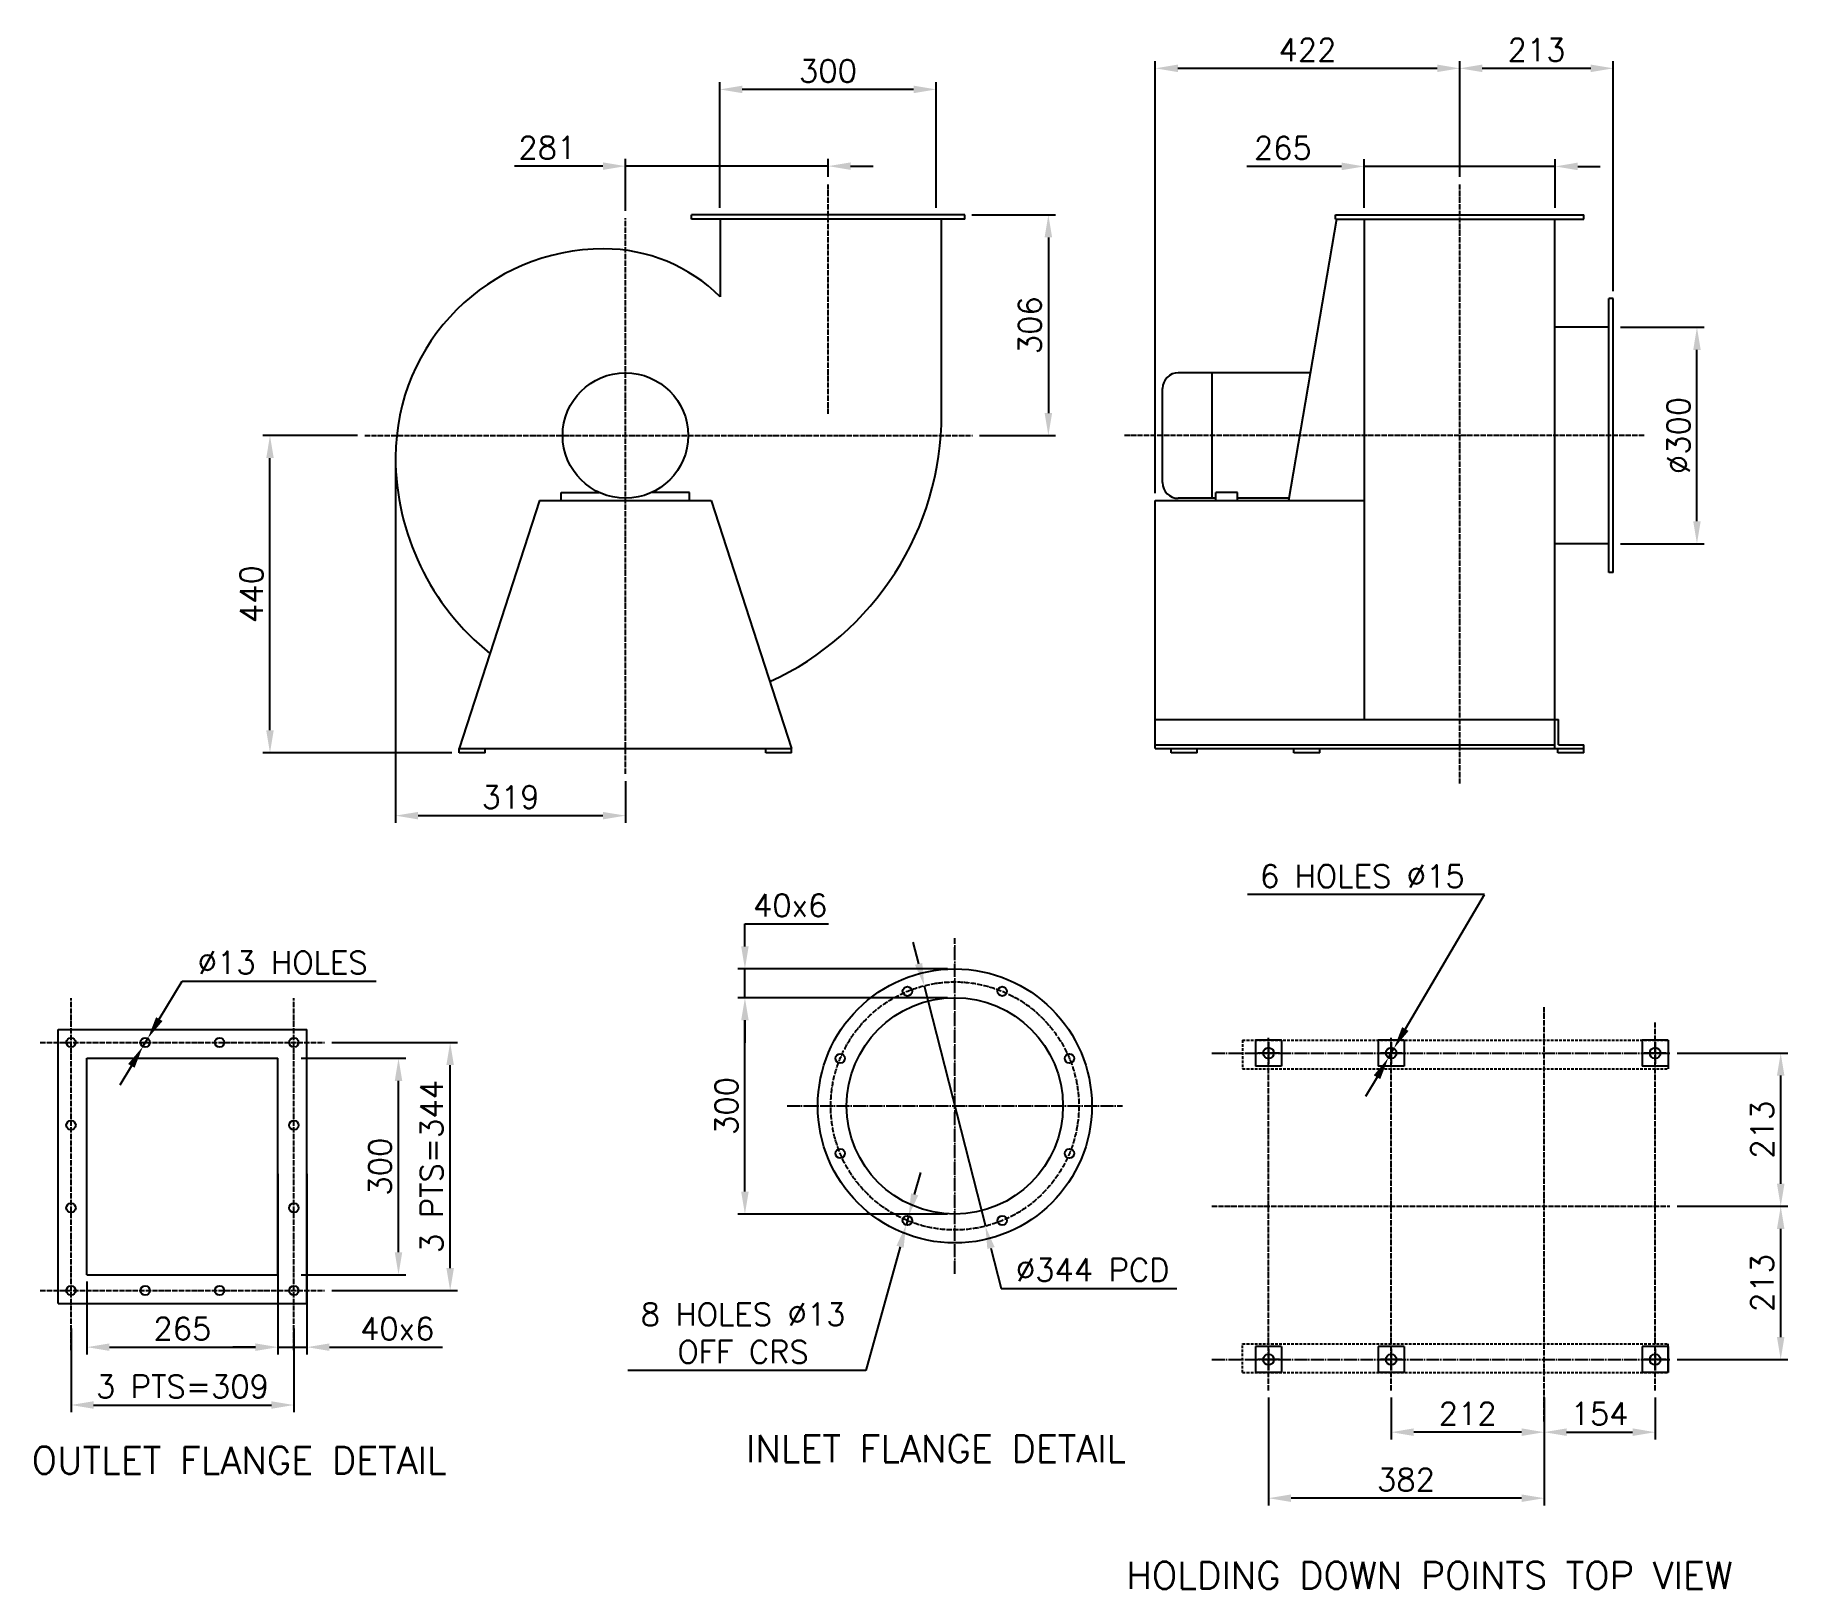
# Model space of a CAD drawing. Extents: x 57 to 2487, y 349 to 2504.
import ezdxf

# ---------------------------------------------------------------- set-up
doc = ezdxf.new("R2010")
doc.units = 0
doc.header["$LTSCALE"] = 150
doc.linetypes.add('ACAD_ISO04W100', pattern=[30.5, 24, -3, 0.5, -3])
doc.linetypes.add('HIDDEN', pattern=[0.375, 0.25, -0.125])
doc.layers.get('Defpoints').update_dxf_attribs({"linetype": 'CONTINUOUS'})
for name, color, linetype in [('1_SOLID', 5, 'CONTINUOUS'), ('2_DASHED', 1, 'HIDDEN'), ('3_CENTRE', 6, 'ACAD_ISO04W100'), ('5_DIMS', 30, 'CONTINUOUS')]:
    doc.layers.add(name, color=color, linetype=linetype)
doc.styles.add('STYLE2', font='ROMANS.SHX')
doc.dimstyles.new('GREG1', dxfattribs={"dimscale": 0, "dimtxt": 2.5, "dimasz": 2.5, "dimexe": 0.8, "dimexo": 0.8, "dimgap": 0.8, "dimtad": 1, "dimtoh": 1, "dimdec": 0, "dimzin": 0, "dimdsep": 46, "dimtxsty": 'STYLE2', "dimcen": 0, "dimadec": 0, "dimazin": 0, "dimtfac": 1, "dimtdec": 0, "dimtmove": 0, "dimatfit": 0, "dimfxl": 0, "dimtolj": 1, "dimtzin": 0, "dimarcsym": 0})

# ---------------------------------------------------------------- blocks, each defined once
blk = doc.blocks.new('*D7')
at = {"layer": '5_DIMS', "color": 0, "lineweight": -2, "transparency": 16777216}
for p, q in [((504.1, 1948.3), (372.6, 1948.3)), ((382.6, 1539.5), (382.6, 1917)), ((634.9, 1508.3), (372.6, 1508.3))]:
    blk.add_line(p, q, dxfattribs=at)
at = {"layer": '5_DIMS', "color": 0, "transparency": 16777216}
for points in [[(377.4, 1917), (387.8, 1917), (382.6, 1948.3)], [(377.4, 1539.5), (387.8, 1539.5), (382.6, 1508.3)]]:
    blk.add_solid(points, dxfattribs=at)
at = {"layer": 'Defpoints', "color": 0, "transparency": 16777216}
for p in [(382.6, 1948.3), (514.1, 1948.3), (644.9, 1508.3)]:
    blk.add_point(p, dxfattribs=at)
at = {"layer": '5_DIMS', "color": 0, "transparency": 16777216, "insert": (357, 1728.3), "char_height": 31.25, "attachment_point": 5, "rotation": 90, "style": 'STYLE2'}
blk.add_mtext('\\A1;440', dxfattribs=at)
blk = doc.blocks.new('*D8')
at = {"layer": '5_DIMS', "color": 0, "lineweight": -2, "transparency": 16777216}
for p, q in [((556.7, 1908.4), (556.7, 1411.2)), ((875.4, 1469.2), (875.4, 1411.2)), ((588, 1421.2), (844.1, 1421.2))]:
    blk.add_line(p, q, dxfattribs=at)
at = {"layer": '5_DIMS', "color": 0, "transparency": 16777216}
for points in [[(588, 1426.4), (588, 1416), (556.7, 1421.2)], [(844.1, 1426.4), (844.1, 1416), (875.4, 1421.2)]]:
    blk.add_solid(points, dxfattribs=at)
at = {"layer": 'Defpoints', "color": 0, "transparency": 16777216}
for p in [(556.7, 1918.4), (875.4, 1479.2), (875.4, 1421.2)]:
    blk.add_point(p, dxfattribs=at)
at = {"layer": '5_DIMS', "color": 0, "transparency": 16777216, "insert": (716.1, 1446.9), "char_height": 31.25, "attachment_point": 5, "style": 'STYLE2'}
blk.add_mtext('\\A1;319', dxfattribs=at)
blk = doc.blocks.new('*D9')
at = {"layer": '5_DIMS', "color": 0, "lineweight": -2, "transparency": 16777216}
for p, q in [((1006.3, 2264.2), (1006.3, 2438.2)), ((1306.3, 2264.2), (1306.3, 2438.2)), ((1275, 2428.2), (1037.5, 2428.2))]:
    blk.add_line(p, q, dxfattribs=at)
at = {"layer": '5_DIMS', "color": 0, "transparency": 16777216}
for points in [[(1037.5, 2433.4), (1037.5, 2423), (1006.3, 2428.2)], [(1275, 2433.4), (1275, 2423), (1306.3, 2428.2)]]:
    blk.add_solid(points, dxfattribs=at)
at = {"layer": 'Defpoints', "color": 0, "transparency": 16777216}
for p in [(1006.3, 2428.2), (1006.3, 2254.2), (1306.3, 2254.2)]:
    blk.add_point(p, dxfattribs=at)
at = {"layer": '5_DIMS', "color": 0, "transparency": 16777216, "insert": (1156.3, 2453.8), "char_height": 31.25, "attachment_point": 5, "style": 'STYLE2'}
blk.add_mtext('\\A1;300', dxfattribs=at)
blk = doc.blocks.new('*D10')
at = {"layer": '5_DIMS', "color": 0, "lineweight": -2, "transparency": 16777216}
for p, q in [((1355.8, 2254.2), (1471.8, 2254.2)), ((1461.8, 2222.9), (1461.8, 1979.5)), ((1366.4, 1948.3), (1471.8, 1948.3))]:
    blk.add_line(p, q, dxfattribs=at)
at = {"layer": '5_DIMS', "color": 0, "transparency": 16777216}
for points in [[(1456.6, 2222.9), (1467, 2222.9), (1461.8, 2254.2)], [(1456.6, 1979.5), (1467, 1979.5), (1461.8, 1948.3)]]:
    blk.add_solid(points, dxfattribs=at)
at = {"layer": 'Defpoints', "color": 0, "transparency": 16777216}
for p in [(1345.8, 2254.2), (1356.4, 1948.3), (1461.8, 1948.3)]:
    blk.add_point(p, dxfattribs=at)
at = {"layer": '5_DIMS', "color": 0, "transparency": 16777216, "insert": (1436.2, 2101.2), "char_height": 31.25, "attachment_point": 5, "rotation": 90, "style": 'STYLE2'}
blk.add_mtext('\\A1;306', dxfattribs=at)
blk = doc.blocks.new('*D11')
at = {"layer": '5_DIMS', "color": 0, "lineweight": -2, "transparency": 16777216}
for p, q in [((844.1, 2321.8), (721.5, 2321.8)), ((875.4, 2259.7), (875.4, 2331.8)), ((1156.3, 2321.8), (875.4, 2321.8)), ((1156.3, 2306.8), (1156.3, 2331.8)), ((1187.5, 2321.8), (1218.8, 2321.8))]:
    blk.add_line(p, q, dxfattribs=at)
at = {"layer": '5_DIMS', "color": 0, "transparency": 16777216}
for points in [[(844.1, 2327), (844.1, 2316.6), (875.4, 2321.8)], [(1187.5, 2327), (1187.5, 2316.6), (1156.3, 2321.8)]]:
    blk.add_solid(points, dxfattribs=at)
at = {"layer": 'Defpoints', "color": 0, "transparency": 16777216}
for p in [(875.4, 2321.8), (1156.3, 2296.8), (875.4, 2249.7)]:
    blk.add_point(p, dxfattribs=at)
at = {"layer": '5_DIMS', "color": 0, "transparency": 16777216, "insert": (767.2, 2347.4), "char_height": 31.25, "attachment_point": 5, "style": 'STYLE2'}
blk.add_mtext('\\A1;281', dxfattribs=at)
blk = doc.blocks.new('*D12')
at = {"layer": '5_DIMS', "color": 0, "lineweight": -2, "transparency": 16777216}
for p, q in [((1868.4, 2321.4), (1736.8, 2321.4)), ((1899.6, 2264.2), (1899.6, 2331.4)), ((2164.6, 2321.4), (1899.6, 2321.4)), ((2164.6, 2264.2), (2164.6, 2331.4)), ((2195.9, 2321.4), (2227.1, 2321.4))]:
    blk.add_line(p, q, dxfattribs=at)
at = {"layer": '5_DIMS', "color": 0, "transparency": 16777216}
for points in [[(1868.4, 2326.7), (1868.4, 2316.2), (1899.6, 2321.4)], [(2195.9, 2326.7), (2195.9, 2316.2), (2164.6, 2321.4)]]:
    blk.add_solid(points, dxfattribs=at)
at = {"layer": 'Defpoints', "color": 0, "transparency": 16777216}
for p in [(2164.6, 2321.4), (1899.6, 2254.2), (2164.6, 2254.2)]:
    blk.add_point(p, dxfattribs=at)
at = {"layer": '5_DIMS', "color": 0, "transparency": 16777216, "insert": (1786.9, 2347.1), "char_height": 31.25, "attachment_point": 5, "style": 'STYLE2'}
blk.add_mtext('\\A1;265', dxfattribs=at)
blk = doc.blocks.new('*D13')
at = {"layer": '5_DIMS', "color": 0, "lineweight": -2, "transparency": 16777216}
for p, q in [((2032.1, 2306.8), (2032.1, 2467.4)), ((2213.9, 2457.4), (2063.4, 2457.4)), ((2245.1, 2148.3), (2245.1, 2467.4))]:
    blk.add_line(p, q, dxfattribs=at)
at = {"layer": '5_DIMS', "color": 0, "transparency": 16777216}
for points in [[(2063.4, 2462.6), (2063.4, 2452.2), (2032.1, 2457.4)], [(2213.9, 2462.6), (2213.9, 2452.2), (2245.1, 2457.4)]]:
    blk.add_solid(points, dxfattribs=at)
at = {"layer": 'Defpoints', "color": 0, "transparency": 16777216}
for p in [(2032.1, 2457.4), (2032.1, 2296.8), (2245.1, 2138.3)]:
    blk.add_point(p, dxfattribs=at)
at = {"layer": '5_DIMS', "color": 0, "transparency": 16777216, "insert": (2138.6, 2483.1), "char_height": 31.25, "attachment_point": 5, "style": 'STYLE2'}
blk.add_mtext('\\A1;213', dxfattribs=at)
blk = doc.blocks.new('*D14')
at = {"layer": '5_DIMS', "color": 0, "lineweight": -2, "transparency": 16777216}
for p, q in [((2255.1, 2098.3), (2371.1, 2098.3)), ((2361.1, 1829.5), (2361.1, 2067)), ((2255.1, 1798.3), (2371.1, 1798.3))]:
    blk.add_line(p, q, dxfattribs=at)
at = {"layer": '5_DIMS', "color": 0, "transparency": 16777216}
for points in [[(2355.9, 2067), (2366.3, 2067), (2361.1, 2098.3)], [(2355.9, 1829.5), (2366.3, 1829.5), (2361.1, 1798.3)]]:
    blk.add_solid(points, dxfattribs=at)
at = {"layer": 'Defpoints', "color": 0, "transparency": 16777216}
for p in [(2245.1, 2098.3), (2361.1, 2098.3), (2245.1, 1798.3)]:
    blk.add_point(p, dxfattribs=at)
at = {"layer": '5_DIMS', "color": 0, "transparency": 16777216, "insert": (2335.5, 1948.3), "char_height": 31.25, "attachment_point": 5, "rotation": 90, "style": 'STYLE2'}
blk.add_mtext('\\A1;%%C300', dxfattribs=at)
blk = doc.blocks.new('*D15')
at = {"layer": '5_DIMS', "color": 0, "lineweight": -2, "transparency": 16777216}
for p, q in [((1610.1, 1868.3), (1610.1, 2467.4)), ((2000.9, 2457.4), (1641.4, 2457.4)), ((2032.1, 2306.8), (2032.1, 2467.4))]:
    blk.add_line(p, q, dxfattribs=at)
at = {"layer": '5_DIMS', "color": 0, "transparency": 16777216}
for points in [[(1641.4, 2462.6), (1641.4, 2452.2), (1610.1, 2457.4)], [(2000.9, 2462.6), (2000.9, 2452.2), (2032.1, 2457.4)]]:
    blk.add_solid(points, dxfattribs=at)
at = {"layer": 'Defpoints', "color": 0, "transparency": 16777216}
for p in [(1610.1, 2457.4), (2032.1, 2296.8), (1610.1, 1858.3)]:
    blk.add_point(p, dxfattribs=at)
at = {"layer": '5_DIMS', "color": 0, "transparency": 16777216, "insert": (1821.1, 2483.1), "char_height": 31.25, "attachment_point": 5, "style": 'STYLE2'}
blk.add_mtext('\\A1;422', dxfattribs=at)
blk = doc.blocks.new('*D16')
at = {"layer": '5_DIMS', "color": 0, "lineweight": -2, "transparency": 16777216}
for p, q in [((2149.1, 614.3), (2149.1, 556.3)), ((2303.1, 614.3), (2303.1, 556.3)), ((2180.4, 566.3), (2271.9, 566.3))]:
    blk.add_line(p, q, dxfattribs=at)
at = {"layer": '5_DIMS', "color": 0, "transparency": 16777216}
for points in [[(2180.4, 571.6), (2180.4, 561.1), (2149.1, 566.3)], [(2271.9, 571.6), (2271.9, 561.1), (2303.1, 566.3)]]:
    blk.add_solid(points, dxfattribs=at)
at = {"layer": 'Defpoints', "color": 0, "transparency": 16777216}
for p in [(2149.1, 624.3), (2303.1, 624.3), (2303.1, 566.3)]:
    blk.add_point(p, dxfattribs=at)
at = {"layer": '5_DIMS', "color": 0, "transparency": 16777216, "insert": (2226.1, 592), "char_height": 31.25, "attachment_point": 5, "style": 'STYLE2'}
blk.add_mtext('\\A1;154', dxfattribs=at)
blk = doc.blocks.new('*D17')
at = {"layer": '5_DIMS', "color": 0, "lineweight": -2, "transparency": 16777216}
for p, q in [((1937.1, 614.3), (1937.1, 556.3)), ((2149.1, 614.3), (2149.1, 556.3)), ((2117.9, 566.3), (1968.4, 566.3))]:
    blk.add_line(p, q, dxfattribs=at)
at = {"layer": '5_DIMS', "color": 0, "transparency": 16777216}
for points in [[(1968.4, 571.6), (1968.4, 561.1), (1937.1, 566.3)], [(2117.9, 571.6), (2117.9, 561.1), (2149.1, 566.3)]]:
    blk.add_solid(points, dxfattribs=at)
at = {"layer": 'Defpoints', "color": 0, "transparency": 16777216}
for p in [(1937.1, 624.3), (2149.1, 624.3), (1937.1, 566.3)]:
    blk.add_point(p, dxfattribs=at)
at = {"layer": '5_DIMS', "color": 0, "transparency": 16777216, "insert": (2043.1, 592), "char_height": 31.25, "attachment_point": 5, "style": 'STYLE2'}
blk.add_mtext('\\A1;212', dxfattribs=at)
blk = doc.blocks.new('*D18')
at = {"layer": '5_DIMS', "color": 0, "lineweight": -2, "transparency": 16777216}
for p, q in [((1767.1, 614.3), (1767.1, 464.8)), ((2149.1, 614.3), (2149.1, 464.8)), ((2117.9, 474.8), (1798.4, 474.8))]:
    blk.add_line(p, q, dxfattribs=at)
at = {"layer": '5_DIMS', "color": 0, "transparency": 16777216}
for points in [[(1798.4, 480), (1798.4, 469.6), (1767.1, 474.8)], [(2117.9, 480), (2117.9, 469.6), (2149.1, 474.8)]]:
    blk.add_solid(points, dxfattribs=at)
at = {"layer": 'Defpoints', "color": 0, "transparency": 16777216}
for p in [(1767.1, 624.3), (2149.1, 624.3), (1767.1, 474.8)]:
    blk.add_point(p, dxfattribs=at)
at = {"layer": '5_DIMS', "color": 0, "transparency": 16777216, "insert": (1957.7, 500.5), "char_height": 31.25, "attachment_point": 5, "style": 'STYLE2'}
blk.add_mtext('\\A1;382', dxfattribs=at)
blk = doc.blocks.new('*D19')
at = {"layer": '5_DIMS', "color": 0, "lineweight": -2, "transparency": 16777216}
for p, q in [((2333.7, 879.5), (2487.2, 879.5)), ((2477.2, 698.2), (2477.2, 848.2)), ((2333.7, 667), (2487.2, 667))]:
    blk.add_line(p, q, dxfattribs=at)
at = {"layer": '5_DIMS', "color": 0, "transparency": 16777216}
for points in [[(2472, 848.2), (2482.4, 848.2), (2477.2, 879.5)], [(2472, 698.2), (2482.4, 698.2), (2477.2, 667)]]:
    blk.add_solid(points, dxfattribs=at)
at = {"layer": 'Defpoints', "color": 0, "transparency": 16777216}
for p in [(2323.7, 879.5), (2477.2, 879.5), (2323.7, 667)]:
    blk.add_point(p, dxfattribs=at)
at = {"layer": '5_DIMS', "color": 0, "transparency": 16777216, "insert": (2451.6, 773.2), "char_height": 31.25, "attachment_point": 5, "rotation": 90, "style": 'STYLE2'}
blk.add_mtext('\\A1;213', dxfattribs=at)
blk = doc.blocks.new('*D20')
at = {"layer": '5_DIMS', "color": 0, "lineweight": -2, "transparency": 16777216}
for p, q in [((2333.7, 1092), (2487.2, 1092)), ((2477.2, 910.7), (2477.2, 1060.7)), ((2333.7, 879.5), (2487.2, 879.5))]:
    blk.add_line(p, q, dxfattribs=at)
at = {"layer": '5_DIMS', "color": 0, "transparency": 16777216}
for points in [[(2472, 1060.7), (2482.4, 1060.7), (2477.2, 1092)], [(2472, 910.7), (2482.4, 910.7), (2477.2, 879.5)]]:
    blk.add_solid(points, dxfattribs=at)
at = {"layer": 'Defpoints', "color": 0, "transparency": 16777216}
for p in [(2323.7, 1092), (2477.2, 1092), (2323.7, 879.5)]:
    blk.add_point(p, dxfattribs=at)
at = {"layer": '5_DIMS', "color": 0, "transparency": 16777216, "insert": (2451.6, 985.7), "char_height": 31.25, "attachment_point": 5, "rotation": 90, "style": 'STYLE2'}
blk.add_mtext('\\A1;213', dxfattribs=at)
blk = doc.blocks.new('*D21')
at = {"layer": '5_DIMS', "color": 0, "lineweight": -2, "transparency": 16777216}
for p, q in [((425.7, 1084.7), (570.8, 1084.7)), ((560.8, 815.9), (560.8, 1053.4)), ((425.7, 784.7), (570.8, 784.7))]:
    blk.add_line(p, q, dxfattribs=at)
at = {"layer": '5_DIMS', "color": 0, "transparency": 16777216}
for points in [[(555.6, 1053.4), (566, 1053.4), (560.8, 1084.7)], [(555.6, 815.9), (566, 815.9), (560.8, 784.7)]]:
    blk.add_solid(points, dxfattribs=at)
at = {"layer": 'Defpoints', "color": 0, "transparency": 16777216}
for p in [(415.7, 1084.7), (560.8, 1084.7), (415.7, 784.7)]:
    blk.add_point(p, dxfattribs=at)
at = {"layer": '5_DIMS', "color": 0, "transparency": 16777216, "insert": (535.2, 934.4), "char_height": 31.25, "attachment_point": 5, "rotation": 90, "style": 'STYLE2'}
blk.add_mtext('\\A1;300', dxfattribs=at)
blk = doc.blocks.new('*D22')
at = {"layer": '5_DIMS', "color": 0, "lineweight": -2, "transparency": 16777216}
for p, q in [((468.4, 1106.7), (642.4, 1106.7)), ((632.4, 793.9), (632.4, 1075.4)), ((468.4, 762.7), (642.4, 762.7))]:
    blk.add_line(p, q, dxfattribs=at)
at = {"layer": '5_DIMS', "color": 0, "transparency": 16777216}
for points in [[(627.2, 1075.4), (637.6, 1075.4), (632.4, 1106.7)], [(627.2, 793.9), (637.6, 793.9), (632.4, 762.7)]]:
    blk.add_solid(points, dxfattribs=at)
at = {"layer": 'Defpoints', "color": 0, "transparency": 16777216}
for p in [(458.4, 1106.7), (632.4, 1106.7), (458.4, 762.7)]:
    blk.add_point(p, dxfattribs=at)
at = {"layer": '5_DIMS', "color": 0, "transparency": 16777216, "insert": (606.7, 934.7), "char_height": 31.25, "attachment_point": 5, "rotation": 90, "style": 'STYLE2'}
blk.add_mtext('\\A1;3 PTS=344', dxfattribs=at)
blk = doc.blocks.new('*D23')
at = {"layer": '5_DIMS', "color": 0, "lineweight": -2, "transparency": 16777216}
for p, q in [((128.7, 775.2), (128.7, 674.2)), ((393.7, 775.2), (393.7, 674.2)), ((160, 684.2), (362.5, 684.2))]:
    blk.add_line(p, q, dxfattribs=at)
at = {"layer": '5_DIMS', "color": 0, "transparency": 16777216}
for points in [[(160, 689.4), (160, 679), (128.7, 684.2)], [(362.5, 689.4), (362.5, 679), (393.7, 684.2)]]:
    blk.add_solid(points, dxfattribs=at)
at = {"layer": 'Defpoints', "color": 0, "transparency": 16777216}
for p in [(128.7, 785.2), (393.7, 785.2), (393.7, 684.2)]:
    blk.add_point(p, dxfattribs=at)
at = {"layer": '5_DIMS', "color": 0, "transparency": 16777216, "insert": (261.2, 709.8), "char_height": 31.25, "attachment_point": 5, "style": 'STYLE2'}
blk.add_mtext('\\A1;265', dxfattribs=at)
blk = doc.blocks.new('*D24')
at = {"layer": '5_DIMS', "color": 0, "lineweight": -2, "transparency": 16777216}
for p, q in [((106.7, 710), (106.7, 594)), ((415.7, 710), (415.7, 594)), ((138, 604), (384.5, 604))]:
    blk.add_line(p, q, dxfattribs=at)
at = {"layer": '5_DIMS', "color": 0, "transparency": 16777216}
for points in [[(138, 609.2), (138, 598.8), (106.7, 604)], [(384.5, 609.2), (384.5, 598.8), (415.7, 604)]]:
    blk.add_solid(points, dxfattribs=at)
at = {"layer": 'Defpoints', "color": 0, "transparency": 16777216}
for p in [(106.7, 720), (415.7, 720), (415.7, 604)]:
    blk.add_point(p, dxfattribs=at)
at = {"layer": '5_DIMS', "color": 0, "transparency": 16777216, "insert": (261.2, 629.7), "char_height": 31.25, "attachment_point": 5, "style": 'STYLE2'}
blk.add_mtext('\\A1;3 PTS=309', dxfattribs=at)
blk = doc.blocks.new('*D25')
at = {"layer": '5_DIMS', "color": 0, "lineweight": -2, "transparency": 16777216}
for p, q in [((393.7, 924.7), (393.7, 674.2)), ((433.7, 924.7), (433.7, 674.2)), ((362.5, 684.2), (331.2, 684.2)), ((393.7, 684.2), (433.7, 684.2)), ((465, 684.2), (621.9, 684.2))]:
    blk.add_line(p, q, dxfattribs=at)
at = {"layer": '5_DIMS', "color": 0, "transparency": 16777216}
for points in [[(362.5, 689.4), (362.5, 679), (393.7, 684.2)], [(465, 689.4), (465, 679), (433.7, 684.2)]]:
    blk.add_solid(points, dxfattribs=at)
at = {"layer": 'Defpoints', "color": 0, "transparency": 16777216}
for p in [(393.7, 934.7), (433.7, 934.7), (433.7, 684.2)]:
    blk.add_point(p, dxfattribs=at)
at = {"layer": '5_DIMS', "color": 0, "transparency": 16777216, "insert": (559.1, 709.8), "char_height": 31.25, "attachment_point": 5, "style": 'STYLE2'}
blk.add_mtext('\\A1;40x6', dxfattribs=at)
blk = doc.blocks.new('*D26')
at = {"layer": '5_DIMS', "color": 0, "lineweight": -2, "transparency": 16777216}
for p, q in [((1322.1, 1168.7), (1031.1, 1168.7)), ((1041.1, 899.9), (1041.1, 1137.4)), ((1322.1, 868.7), (1031.1, 868.7))]:
    blk.add_line(p, q, dxfattribs=at)
at = {"layer": '5_DIMS', "color": 0, "transparency": 16777216}
for points in [[(1035.9, 1137.4), (1046.3, 1137.4), (1041.1, 1168.7)], [(1035.9, 899.9), (1046.3, 899.9), (1041.1, 868.7)]]:
    blk.add_solid(points, dxfattribs=at)
at = {"layer": 'Defpoints', "color": 0, "transparency": 16777216}
for p in [(1041.1, 1168.7), (1332.1, 1168.7), (1332.1, 868.7)]:
    blk.add_point(p, dxfattribs=at)
at = {"layer": '5_DIMS', "color": 0, "transparency": 16777216, "insert": (1015.5, 1018.7), "char_height": 31.25, "attachment_point": 5, "rotation": 90, "style": 'STYLE2'}
blk.add_mtext('\\A1;300', dxfattribs=at)
blk = doc.blocks.new('*D27')
at = {"layer": '5_DIMS', "color": 0, "lineweight": -2, "transparency": 16777216}
for p, q in [((1041.1, 1239.9), (1041.1, 1271.2)), ((1041.1, 1271.2), (1156.8, 1271.2)), ((1322.1, 1208.7), (1031.1, 1208.7)), ((1041.1, 1168.7), (1041.1, 1208.7)), ((1322.1, 1168.7), (1031.1, 1168.7)), ((1041.1, 1137.4), (1041.1, 1106.2))]:
    blk.add_line(p, q, dxfattribs=at)
at = {"layer": '5_DIMS', "color": 0, "transparency": 16777216}
for points in [[(1035.9, 1239.9), (1046.3, 1239.9), (1041.1, 1208.7)], [(1035.9, 1137.4), (1046.3, 1137.4), (1041.1, 1168.7)]]:
    blk.add_solid(points, dxfattribs=at)
at = {"layer": 'Defpoints', "color": 0, "transparency": 16777216}
for p in [(1041.1, 1208.7), (1332.1, 1208.7), (1332.1, 1168.7)]:
    blk.add_point(p, dxfattribs=at)
at = {"layer": '5_DIMS', "color": 0, "transparency": 16777216, "insert": (1103.9, 1296.8), "char_height": 31.25, "width": 4.048, "attachment_point": 5, "style": 'STYLE2'}
blk.add_mtext('\\A1;40x6', dxfattribs=at)
blk = doc.blocks.new('*D28')
at = {"layer": '5_DIMS', "color": 0, "lineweight": -2, "transparency": 16777216}
for p, q in [((1276.4, 896.1), (1284.8, 926.2)), ((1268, 866), (1264.5, 853.5)), ((1256.2, 823.4), (1208.6, 652)), ((1208.6, 652), (878.6, 652))]:
    blk.add_line(p, q, dxfattribs=at)
at = {"layer": '5_DIMS', "color": 0, "transparency": 16777216}
for points in [[(1271.4, 897.5), (1281.4, 894.7), (1268, 866)], [(1251.2, 824.8), (1261.2, 822), (1264.5, 853.5)]]:
    blk.add_solid(points, dxfattribs=at)
at = {"layer": 'Defpoints', "color": 0, "transparency": 16777216}
for p in [(1264.5, 853.5), (1268, 866)]:
    blk.add_point(p, dxfattribs=at)
at = {"layer": '5_DIMS', "color": 0, "transparency": 16777216, "insert": (1038.6, 703.7), "char_height": 31.25, "attachment_point": 5, "style": 'STYLE2'}
blk.add_mtext('\\A1;8 HOLES ∅13\\POFF CRS', dxfattribs=at)
blk = doc.blocks.new('*D29')
at = {"layer": '5_DIMS', "color": 0, "lineweight": -2, "transparency": 16777216}
for p, q in [((1282, 1215.6), (1274.3, 1245.9)), ((1289.7, 1185.3), (1374.5, 852)), ((1382.2, 821.7), (1396.5, 765.7)), ((1396.5, 765.7), (1640.1, 765.7))]:
    blk.add_line(p, q, dxfattribs=at)
at = {"layer": '5_DIMS', "color": 0, "transparency": 16777216}
for points in [[(1287, 1216.9), (1276.9, 1214.3), (1289.7, 1185.3)], [(1387.3, 823), (1377.2, 820.4), (1374.5, 852)]]:
    blk.add_solid(points, dxfattribs=at)
at = {"layer": 'Defpoints', "color": 0, "transparency": 16777216}
for p in [(1289.7, 1185.3), (1374.5, 852)]:
    blk.add_point(p, dxfattribs=at)
at = {"layer": '5_DIMS', "color": 0, "transparency": 16777216, "insert": (1523.3, 791.3), "char_height": 31.25, "attachment_point": 5, "style": 'STYLE2'}
blk.add_mtext('\\A1;∅344 PCD', dxfattribs=at)
blk = doc.blocks.new('*D30')
at = {"layer": '5_DIMS', "color": 0, "lineweight": -2, "transparency": 16777216}
for p, q in [((2066.3, 1311.7), (1737.9, 1311.7)), ((1956.8, 1125.4), (2066.3, 1311.7)), ((1933.3, 1085.5), (1940.9, 1098.4)), ((1917.5, 1058.6), (1901.6, 1031.6))]:
    blk.add_line(p, q, dxfattribs=at)
at = {"layer": '5_DIMS', "color": 0, "transparency": 16777216}
for points in [[(1952.3, 1128), (1961.2, 1122.7), (1940.9, 1098.4)], [(1913, 1061.2), (1922, 1055.9), (1933.3, 1085.5)]]:
    blk.add_solid(points, dxfattribs=at)
at = {"layer": 'Defpoints', "color": 0, "transparency": 16777216}
for p in [(1940.9, 1098.4), (1933.3, 1085.5)]:
    blk.add_point(p, dxfattribs=at)
at = {"layer": '5_DIMS', "color": 0, "transparency": 16777216, "insert": (1897.1, 1337.3), "char_height": 31.25, "attachment_point": 5, "style": 'STYLE2'}
blk.add_mtext('\\A1;6 HOLES ∅15', dxfattribs=at)
blk = doc.blocks.new('*D31')
at = {"layer": '5_DIMS', "color": 0, "lineweight": -2, "transparency": 16777216}
for p, q in [((229.1, 1139.1), (260.7, 1191.8)), ((260.7, 1191.8), (529.6, 1191.8)), ((206.4, 1101.1), (213.1, 1112.2)), ((190.4, 1074.3), (174.3, 1047.5))]:
    blk.add_line(p, q, dxfattribs=at)
at = {"layer": '5_DIMS', "color": 0, "transparency": 16777216}
for points in [[(224.7, 1141.7), (233.6, 1136.4), (213.1, 1112.2)], [(185.9, 1076.9), (194.8, 1071.6), (206.4, 1101.1)]]:
    blk.add_solid(points, dxfattribs=at)
at = {"layer": 'Defpoints', "color": 0, "transparency": 16777216}
for p in [(206.4, 1101.1), (213.1, 1112.2)]:
    blk.add_point(p, dxfattribs=at)
at = {"layer": '5_DIMS', "color": 0, "transparency": 16777216, "insert": (400.2, 1217.5), "char_height": 31.25, "attachment_point": 5, "style": 'STYLE2'}
blk.add_mtext('\\A1;∅13 HOLES', dxfattribs=at)

msp = doc.modelspace()

# ---------------------------------------------------------------- linework, layer by layer
at = {"layer": '1_SOLID'}
for p, q in [((1345.8, 2254.2), (966.8, 2254.2)), ((966.8, 2248.2), (966.8, 2254.2)), ((1345.8, 2248.2), (966.8, 2248.2)), ((1006.8, 2248.2), (1006.8, 2140.6)), ((1313.8, 1978.2), (1313.8, 2248.2)), ((1345.8, 2248.2), (1345.8, 2254.2)), ((1861.1, 2248.2), (1794.8, 1858.3)), ((1860.1, 2254.2), (2204.1, 2254.2)), ((1860.1, 2254.2), (2204.1, 2254.2)), ((1860.1, 2248.2), (1860.1, 2254.2)), ((1860.1, 2248.2), (2204.1, 2248.2)), ((1900.1, 2254.2), (2164.1, 2254.2)), ((1900.1, 2254.2), (2164.1, 2254.2)), ((1900.1, 1554.3), (1900.1, 2248.2)), ((2164.1, 1514.3), (2164.1, 2248.2)), ((2204.1, 2248.2), (2204.1, 2254.2)), ((2245.1, 2138.3), (2239.1, 2138.3)), ((2239.1, 1758.3), (2239.1, 2138.3)), ((2245.1, 1758.3), (2245.1, 2138.3)), ((2239.1, 2098.3), (2164.1, 2098.3)), ((1689.1, 2035.3), (1641.9, 2035.3)), ((1689.1, 1861.3), (1689.1, 2035.3)), ((1824.9, 2035.3), (1689.1, 2035.3)), ((1620.1, 1883), (1620.1, 2013.5)), ((756.4, 1858.3), (644.9, 1514.3)), ((756.4, 1858.3), (994.4, 1858.3)), ((786.4, 1869.3), (839, 1869.3)), ((786.4, 1858.3), (786.4, 1869.3)), ((964.4, 1869.3), (911.8, 1869.3)), ((964.4, 1858.3), (964.4, 1869.3)), ((994.4, 1858.3), (1105.9, 1514.3)), ((1610.1, 1548.3), (1610.1, 1858.3)), ((1610.1, 1858.3), (1900.1, 1858.3)), ((1694.1, 1861.3), (1641.9, 1861.3)), ((1724.1, 1869.3), (1694.1, 1869.3)), ((1694.1, 1858.3), (1694.1, 1869.3)), ((1724.1, 1858.3), (1724.1, 1869.3)), ((1795.3, 1861.3), (1724.1, 1861.3)), ((2239.1, 1798.3), (2164.1, 1798.3)), ((2245.1, 1758.3), (2239.1, 1758.3)), ((1610.1, 1554.3), (2169.1, 1554.3)), ((1610.1, 1514.3), (1610.1, 1554.3)), ((2169.1, 1519.3), (2169.1, 1554.3)), ((644.9, 1514.3), (1105.9, 1514.3)), ((644.9, 1508.3), (644.9, 1514.3)), ((680.9, 1508.3), (644.9, 1508.3)), ((680.9, 1508.3), (680.9, 1514.3)), ((1069.9, 1508.3), (1069.9, 1514.3)), ((1105.9, 1508.3), (1069.9, 1508.3)), ((1105.9, 1508.3), (1105.9, 1514.3)), ((1610.1, 1519.3), (2164.1, 1519.3)), ((1610.1, 1514.3), (2204.1, 1514.3)), ((1632.1, 1508.3), (1632.1, 1514.3)), ((1668.1, 1508.3), (1632.1, 1508.3)), ((1668.1, 1508.3), (1668.1, 1514.3)), ((1802.1, 1508.3), (1802.1, 1514.3)), ((1838.1, 1508.3), (1802.1, 1508.3)), ((1838.1, 1508.3), (1838.1, 1514.3)), ((2168.1, 1508.3), (2168.1, 1514.3)), ((2204.1, 1508.3), (2168.1, 1508.3)), ((2169.1, 1519.3), (2204.1, 1519.3)), ((2204.1, 1514.3), (2204.1, 1519.3)), ((2204.1, 1508.3), (2204.1, 1514.3)), ((88.7, 1124.7), (433.7, 1124.7)), ((88.7, 744.7), (88.7, 1124.7)), ((433.7, 744.7), (433.7, 1124.7)), ((1785.1, 1110), (1749.1, 1110)), ((1749.1, 1110), (1749.1, 1074)), ((1767.1, 1107), (1767.1, 1077)), ((1785.1, 1110), (1785.1, 1074)), ((1955.1, 1110), (1919.1, 1110)), ((1919.1, 1110), (1919.1, 1074)), ((1955.1, 1110), (1919.1, 1110)), ((1919.1, 1110), (1919.1, 1074)), ((1937.1, 1107), (1937.1, 1077)), ((1937.1, 1107), (1937.1, 1077)), ((1955.1, 1110), (1955.1, 1074)), ((1955.1, 1110), (1955.1, 1074)), ((2321.1, 1110), (2285.1, 1110)), ((2285.1, 1110), (2285.1, 1074)), ((2303.1, 1107), (2303.1, 1077)), ((2321.1, 1110), (2321.1, 1074)), ((128.7, 1084.7), (393.7, 1084.7)), ((128.7, 784.7), (128.7, 1084.7)), ((393.7, 784.7), (393.7, 1084.7)), ((1785.1, 1074), (1749.1, 1074)), ((1782.1, 1092), (1752.1, 1092)), ((1955.1, 1074), (1919.1, 1074)), ((1955.1, 1074), (1919.1, 1074)), ((1952.1, 1092), (1922.1, 1092)), ((1952.1, 1092), (1922.1, 1092)), ((2321.1, 1074), (2285.1, 1074)), ((2318.1, 1092), (2288.1, 1092)), ((128.7, 784.7), (393.7, 784.7)), ((88.7, 744.7), (433.7, 744.7)), ((1785.1, 685), (1749.1, 685)), ((1749.1, 685), (1749.1, 649)), ((1767.1, 682), (1767.1, 652)), ((1785.1, 685), (1785.1, 649)), ((1955.1, 685), (1919.1, 685)), ((1919.1, 685), (1919.1, 649)), ((1955.1, 685), (1919.1, 685)), ((1919.1, 685), (1919.1, 649)), ((1937.1, 682), (1937.1, 652)), ((1937.1, 682), (1937.1, 652)), ((1955.1, 685), (1955.1, 649)), ((1955.1, 685), (1955.1, 649)), ((2321.1, 685), (2285.1, 685)), ((2285.1, 685), (2285.1, 649)), ((2303.1, 682), (2303.1, 652)), ((2321.1, 685), (2321.1, 649)), ((1782.1, 667), (1752.1, 667)), ((1952.1, 667), (1922.1, 667)), ((1952.1, 667), (1922.1, 667)), ((2318.1, 667), (2288.1, 667)), ((1785.1, 649), (1749.1, 649)), ((1955.1, 649), (1919.1, 649)), ((1955.1, 649), (1919.1, 649)), ((2321.1, 649), (2285.1, 649))]:
    msp.add_line(p, q, dxfattribs=at)
for centre, radius in [((875.4, 1948.3), 87), ((1332.1, 1018.7), 190), ((1332.1, 1018.7), 150), ((1266.3, 1177.6), 6.5), ((1397.9, 1177.6), 6.5), ((106.7, 1106.7), 6.5), ((106.7, 1106.7), 6.5), ((209.7, 1106.7), 6.5), ((312.7, 1106.7), 6.5), ((415.7, 1106.7), 6.5), ((415.7, 1106.7), 6.5), ((1767.1, 1092), 7.5), ((1937.1, 1092), 7.5), ((1937.1, 1092), 7.5), ((2303.1, 1092), 7.5), ((1173.2, 1084.5), 6.5), ((1491, 1084.5), 6.5), ((106.7, 992), 6.5), ((415.7, 992), 6.5), ((1173.2, 952.8), 6.5), ((1491, 952.8), 6.5), ((106.7, 877.3), 6.5), ((415.7, 877.3), 6.5), ((1266.3, 859.7), 6.5), ((1397.9, 859.7), 6.5), ((106.7, 762.7), 6.5), ((106.7, 762.7), 6.5), ((209.7, 762.7), 6.5), ((312.7, 762.7), 6.5), ((415.7, 762.7), 6.5), ((415.7, 762.7), 6.5), ((1767.1, 667), 7.5), ((1937.1, 667), 7.5), ((1937.1, 667), 7.5), ((2303.1, 667), 7.5)]:
    msp.add_circle(centre, radius, dxfattribs=at)
for centre, radius, start, end in [((845.5, 1918.4), 288.7, 90, 180), ((845.5, 1978.2), 228.9, 45.1859, 90), ((1641.9, 2013.5), 21.8, 90, 180), ((905.3, 1978.2), 408.5, 294.6727, 0), ((905.3, 1918.4), 348.6, 180, 231.3532), ((1641.9, 1883), 21.8, 180, 270)]:
    msp.add_arc(centre, radius, start, end, dxfattribs=at)
at = {"layer": '2_DASHED', "ltscale": 0.1}
for p, q in [((1731.1, 1110), (2321.1, 1110)), ((1731.1, 1110), (1731.1, 1070)), ((1731.1, 1070), (2321.1, 1070)), ((1731.1, 689), (2321.1, 689)), ((1731.1, 649), (1731.1, 689)), ((1731.1, 649), (2321.1, 649))]:
    msp.add_line(p, q, dxfattribs=at)
at = {"layer": '2_DASHED', "ltscale": 20}
for p, q in [((2321.1, 1110), (2321.1, 1070)), ((2321.1, 649), (2321.1, 689))]:
    msp.add_line(p, q, dxfattribs=at)
at = {"layer": '3_CENTRE', "ltscale": 0.002}
for p, q in [((1156.3, 1978.2), (1156.3, 2296.8)), ((2032.1, 1465.7), (2032.1, 2296.8)), ((875.4, 1479.2), (875.4, 2249.7)), ((514.1, 1948.3), (1356.4, 1948.3)), ((2287.8, 1948.3), (1567.5, 1948.3)), ((106.7, 680), (106.7, 1168)), ((415.7, 680), (415.7, 1168)), ((2149.1, 581.3), (2149.1, 1156.3)), ((2303.1, 624.3), (2303.1, 1134.6)), ((64.1, 1106.7), (458.4, 1106.7)), ((1767.1, 624.3), (1767.1, 1113.3)), ((1937.1, 624.3), (1937.1, 1113.3)), ((1688.5, 879.5), (2323.7, 879.5)), ((64.1, 762.7), (458.4, 762.7))]:
    msp.add_line(p, q, dxfattribs=at)
at = {"layer": '3_CENTRE', "ltscale": 0.005}
for p, q in [((1332.1, 786), (1332.1, 1251.3)), ((1688.5, 1092), (2323.7, 1092)), ((1099.5, 1018.7), (1564.7, 1018.7)), ((1688.5, 667), (2323.7, 667))]:
    msp.add_line(p, q, dxfattribs=at)
at = {"layer": '3_CENTRE', "ltscale": 0.002}
msp.add_circle((1332.1, 1018.7), 172, dxfattribs=at)

# ---------------------------------------------------------------- texts
at = {"layer": '5_DIMS', "style": 'STYLE2'}
for s, p in [('INLET FLANGE DETAIL', (1042.5, 524.7)), ('OUTLET FLANGE DETAIL', (52, 508.7)), ('HOLDING DOWN POINTS TOP VIEW', (1569.9, 349))]:
    msp.add_text(s, height=37.5, dxfattribs=at).set_placement(p)

# ---------------------------------------------------------------- dimensions: what is measured, and where the dimension line sits
at = {"layer": '5_DIMS'}
for base, p1, p2, picture, middle in [((1610.1, 2457.4), (2032.1, 2296.8), (1610.1, 1858.3), '*D15', (1821.1, 2483.1)), ((2032.1, 2457.4), (2245.1, 2138.3), (2032.1, 2296.8), '*D13', (2138.6, 2483.1)), ((1006.3, 2428.2), (1306.3, 2254.2), (1006.3, 2254.2), '*D9', (1156.3, 2453.8)), ((875.4, 1421.2), (556.7, 1918.4), (875.4, 1479.2), '*D8', (716.1, 1446.9)), ((393.7, 684.2), (128.7, 785.2), (393.7, 785.2), '*D23', (261.2, 709.8)), ((1937.1, 566.3), (2149.1, 624.3), (1937.1, 624.3), '*D17', (2043.1, 592)), ((2303.1, 566.3), (2149.1, 624.3), (2303.1, 624.3), '*D16', (2226.1, 592))]:
    dim = msp.add_linear_dim(base=base, p1=p1, p2=p2, dimstyle='GREG1', override={"dimscale": 1, "dimtxt": 31.25, "dimasz": 31.25, "dimexe": 10, "dimexo": 10, "dimgap": 10}, dxfattribs=at)
    dim.commit()
    dim.dimension.update_dxf_attribs({"geometry": picture, "text_midpoint": middle})
for base, p1, p2, picture, middle in [((875.4, 2321.8), (1156.3, 2296.8), (875.4, 2249.7), '*D11', (767.2, 2321.8)), ((2164.6, 2321.4), (1899.6, 2254.2), (2164.6, 2254.2), '*D12', (1786.9, 2321.4)), ((1767.1, 474.8), (2149.1, 624.3), (1767.1, 624.3), '*D18', (1957.7, 474.8))]:
    dim = msp.add_linear_dim(base=base, p1=p1, p2=p2, dimstyle='GREG1', override={"dimscale": 1, "dimtxt": 31.25, "dimasz": 31.25, "dimexe": 10, "dimexo": 10, "dimgap": 10}, dxfattribs=at)
    dim.commit()
    dim.dimension.update_dxf_attribs({"geometry": picture, "text_midpoint": middle, "dimtype": 160})
for base, p1, p2, picture, middle in [((1461.8, 1948.3), (1345.8, 2254.2), (1356.4, 1948.3), '*D10', (1436.2, 2101.2)), ((382.6, 1948.3), (644.9, 1508.3), (514.1, 1948.3), '*D7', (357, 1728.3)), ((1041.1, 1168.7), (1332.1, 868.7), (1332.1, 1168.7), '*D26', (1015.5, 1018.7)), ((2477.2397, 1091.9788), (2323.7478, 879.4787), (2323.7478, 1091.9788), '*D20', (2451.6147, 985.7287)), ((2477.2397461, 879.4786987), (2323.7478027, 666.9786987), (2323.7478027, 879.4786987), '*D19', (2451.6147461, 773.2286987))]:
    dim = msp.add_linear_dim(base=base, p1=p1, p2=p2, angle=90, dimstyle='GREG1', override={"dimscale": 1, "dimtxt": 31.25, "dimasz": 31.25, "dimexe": 10, "dimexo": 10, "dimgap": 10}, dxfattribs=at)
    dim.commit()
    dim.dimension.update_dxf_attribs({"geometry": picture, "text_midpoint": middle})
for base, p1, p2, text, picture, middle in [((2361.1, 2098.3), (2245.1, 1798.3), (2245.1, 2098.3), '%%C<>', '*D14', (2335.5, 1948.3)), ((632.4, 1106.7), (458.4, 762.7), (458.4, 1106.7), '3 PTS=<>', '*D22', (606.7, 934.7))]:
    dim = msp.add_linear_dim(base=base, p1=p1, p2=p2, angle=90, text=text, dimstyle='GREG1', override={"dimscale": 1, "dimtxt": 31.25, "dimasz": 31.25, "dimexe": 10, "dimexo": 10, "dimgap": 10}, dxfattribs=at)
    dim.commit()
    dim.dimension.update_dxf_attribs({"geometry": picture, "text_midpoint": middle})
for p1, p2, text, picture, middle in [((1933.3, 1085.5), (1940.9, 1098.4), '6 HOLES <>', '*D30', (1897.1, 1311.7)), ((206.4, 1101.1), (213.1, 1112.2), '<> HOLES', '*D31', (400.2, 1191.8)), ((1289.7, 1185.3), (1374.5, 852), '<> PCD', '*D29', (1523.3, 765.7)), ((1268, 866), (1264.5, 853.5), '8 HOLES <>\\POFF CRS', '*D28', (1038.6, 652))]:
    dim = msp.add_diameter_dim_2p(p1=p1, p2=p2, text=text, dimstyle='GREG1', override={"dimscale": 1, "dimtxt": 31.25, "dimasz": 31.25, "dimexe": 10, "dimexo": 10, "dimgap": 10}, dxfattribs=at)
    dim.commit()
    dim.dimension.update_dxf_attribs({"geometry": picture, "text_midpoint": middle, "dimtype": 163})
dim = msp.add_linear_dim(base=(1041.1, 1208.7), p1=(1332.1, 1168.7), p2=(1332.1, 1208.7), angle=90, text='<>x6', dimstyle='GREG1', override={"dimscale": 1, "dimtxt": 31.25, "dimasz": 31.25, "dimexe": 10, "dimexo": 10, "dimgap": 10}, dxfattribs=at)
dim.commit()
dim.dimension.update_dxf_attribs({"geometry": '*D27', "text_midpoint": (1103.9, 1271.2), "dimtype": 160})
dim = msp.add_linear_dim(base=(560.8, 1084.7), p1=(415.7, 784.7), p2=(415.7, 1084.7), angle=90, dimstyle='GREG1', override={"dimscale": 1, "dimtxt": 31.25, "dimasz": 31.25, "dimexe": 10, "dimexo": 10, "dimgap": 10}, dxfattribs=at)
dim.commit()
dim.dimension.update_dxf_attribs({"geometry": '*D21', "text_midpoint": (560.8, 934.4), "dimtype": 160})
dim = msp.add_linear_dim(base=(433.7, 684.2), p1=(393.7, 934.7), p2=(433.7, 934.7), text='<>x6', dimstyle='GREG1', override={"dimscale": 1, "dimtxt": 31.25, "dimasz": 31.25, "dimexe": 10, "dimexo": 10, "dimgap": 10}, dxfattribs=at)
dim.commit()
dim.dimension.update_dxf_attribs({"geometry": '*D25', "text_midpoint": (559.1, 684.2), "dimtype": 160})
dim = msp.add_linear_dim(base=(415.7, 604), p1=(106.7, 720), p2=(415.7, 720), text='3 PTS=<>', dimstyle='GREG1', override={"dimscale": 1, "dimtxt": 31.25, "dimasz": 31.25, "dimexe": 10, "dimexo": 10, "dimgap": 10}, dxfattribs=at)
dim.commit()
dim.dimension.update_dxf_attribs({"geometry": '*D24', "text_midpoint": (261.2, 629.7)})

doc.saveas('drawing.dxf')
